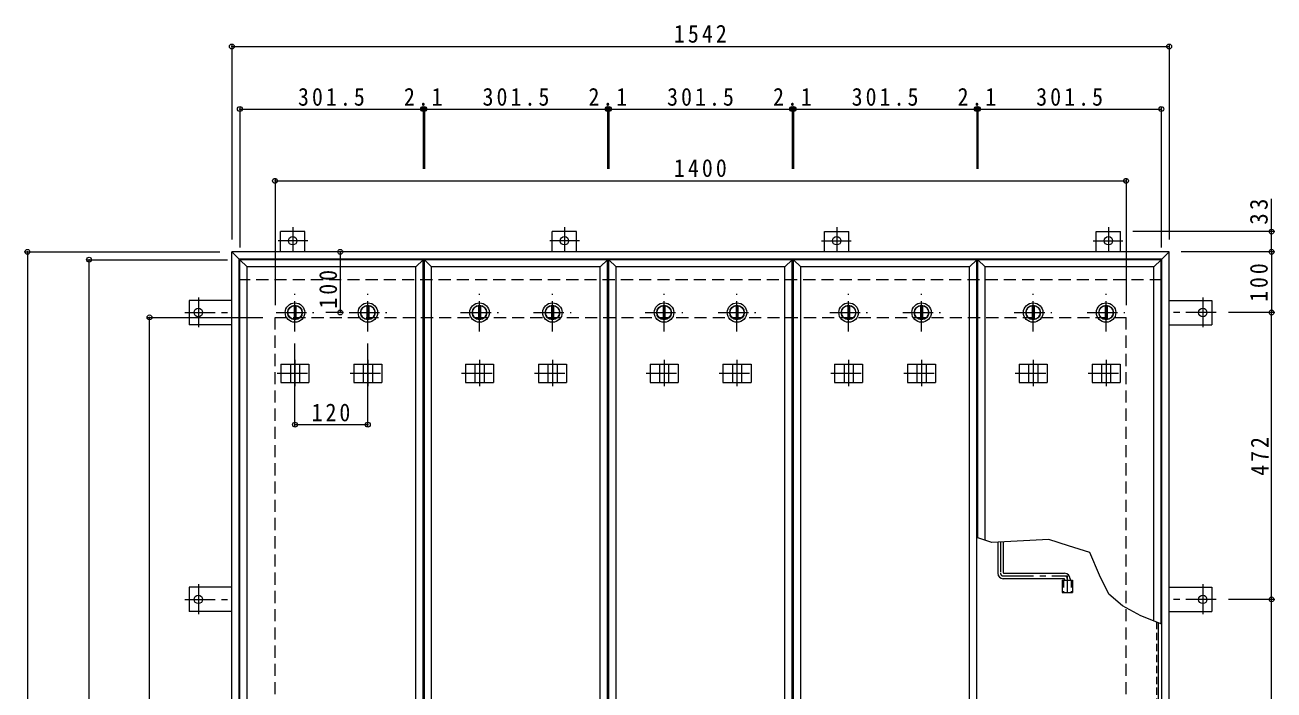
# Model space of a CAD drawing. Units: millimetres at full size, sheet at 1:10. Extents: x -2620 to 2719, y -1962 to 1885.
# Drawn here: x -2573 to -518, y 662 to 1757 of the extents above; entities that cross this region are included whole.
import ezdxf

# ---------------------------------------------------------------- set-up
doc = ezdxf.new("R2010")
doc.units = ezdxf.units.MM
doc.header["$LTSCALE"] = 10
doc.header["$PDMODE"] = 32
doc.header["$PDSIZE"] = 8
for name, pattern in [('CHAIN1', [8, 5, -1, 1, -1]), ('DASHED1', [1.8, 1.2, -0.6]), ('DASHED2', [3, 2, -1])]:
    doc.linetypes.add(name, pattern=pattern)
for name, color, linetype, lineweight in [('0-1_躯体', 2, 'DASHED2', 9), ('0-2_仕上', 4, 'Continuous', 9), ('0-3_建具', 4, 'Continuous', 9), ('0-5_寸法', 7, 'Continuous', 9), ('0-6_ハッチ', 6, 'Continuous', 9), ('0-A', 3, 'CHAIN1', 9), ('0-C', 2, 'Continuous', 9), ('0-E', 3, 'Continuous', 9), ('0-F', 7, 'Continuous', 9)]:
    doc.layers.add(name, color=color, linetype=linetype, lineweight=lineweight)
doc.styles.add('ＭＳ ゴシック', font='')
doc.styles.get('ＭＳ ゴシック').set_extended_font_data('MS Gothic')

msp = doc.modelspace()

# ---------------------------------------------------------------- linework, layer by layer
at = {"layer": '0-1_躯体'}
for p, q in [((-702.35, 1337.38), (-2220.35, 1337.38)), ((-2161.35, 1275.38), (-761.35, 1275.38)), ((-2161.35, -124.62), (-2161.35, 1275.38)), ((-761.35, -124.62), (-761.35, 1275.38))]:
    msp.add_line(p, q, dxfattribs=at)
at = {"layer": '0-2_仕上'}
for p, q in [((-2219.35, -219.62), (-2219.35, 1370.38)), ((-2207.35, -207.62), (-2207.35, 1358.38)), ((-1929.85, -207.62), (-1929.85, 1358.38)), ((-1915.72, -219.62), (-1915.72, 1370.38)), ((-1903.72, -207.62), (-1903.72, 1358.38)), ((-1626.22, -207.62), (-1626.22, 1358.38)), ((-1612.1, -219.62), (-1612.1, 1370.38)), ((-1600.1, -207.62), (-1600.1, 1358.38)), ((-1322.6, -207.62), (-1322.6, 1358.38)), ((-1308.47, -219.62), (-1308.47, 1370.38)), ((-1296.47, -207.62), (-1296.47, 1358.38)), ((-1018.97, -207.62), (-1018.97, 1358.38)), ((-1006.97, -219.62), (-1006.97, 1370.38)), ((-1004.85, 912.3), (-1004.85, 1370.38)), ((-992.85, 908.54), (-992.85, 1358.38)), ((-715.35, 775.8), (-715.35, 1358.38)), ((-703.35, 771.15), (-703.35, 1370.38))]:
    msp.add_line(p, q, dxfattribs=at)
at = {"layer": '0-2_仕上', "color": 3}
for p, q in [((-866.5, 842.88), (-866.5, 822.88)), ((-866.5, 842.88), (-849.2, 842.88)), ((-849.2, 842.88), (-849.2, 822.88)), ((-866.5, 822.88), (-849.2, 822.88))]:
    msp.add_line(p, q, dxfattribs=at)
at = {"layer": '0-2_仕上', "color": 3, "linetype": 'DASHED1'}
for p, q in [((-864.2, 842.88), (-864.2, 822.88)), ((-851.5, 842.88), (-851.5, 822.88))]:
    msp.add_line(p, q, dxfattribs=at)
at = {"layer": '0-2_仕上'}
for points in [[(-1929.85, 1358.38), (-1917.85, 1370.38), (-2219.35, 1370.38)], [(-1929.85, 1358.38), (-2207.35, 1358.38), (-2219.35, 1370.38)], [(-2207.35, -207.62), (-1929.85, -207.62), (-1917.85, -219.62), (-1917.85, 1370.38)], [(-1626.22, 1358.38), (-1614.22, 1370.38), (-1915.72, 1370.38)], [(-1626.22, 1358.38), (-1903.72, 1358.38), (-1915.72, 1370.38)], [(-1903.72, -207.62), (-1626.22, -207.62), (-1614.22, -219.62), (-1614.22, 1370.38)], [(-1322.6, 1358.38), (-1310.6, 1370.38), (-1612.1, 1370.38)], [(-1322.6, 1358.38), (-1600.1, 1358.38), (-1612.1, 1370.38)], [(-1600.1, -207.62), (-1322.6, -207.62), (-1310.6, -219.62), (-1310.6, 1370.38)], [(-1018.97, 1358.38), (-1006.97, 1370.38), (-1308.47, 1370.38)], [(-1018.97, 1358.38), (-1296.47, 1358.38), (-1308.47, 1370.38)], [(-715.35, 1358.38), (-703.35, 1370.38), (-1004.85, 1370.38)], [(-715.35, 1358.38), (-992.85, 1358.38), (-1004.85, 1370.38)]]:
    msp.add_lwpolyline(points, dxfattribs=at)
at = {"layer": '0-3_建具', "color": 2}
for p, q in [((-690.35, 1383.38), (-2232.35, 1383.38)), ((-2232.35, 1383.38), (-2220.35, 1371.38)), ((-2232.35, -232.62), (-2232.35, 1383.38)), ((-690.35, 1383.38), (-702.35, 1371.38)), ((-690.35, -232.62), (-690.35, 1383.38)), ((-702.35, 1371.38), (-2220.35, 1371.38)), ((-2220.35, -220.62), (-2220.35, 1371.38)), ((-702.35, -220.62), (-702.35, 1371.38))]:
    msp.add_line(p, q, dxfattribs=at)
at = {"layer": '0-3_建具'}
for p, q in [((-2151.69, 1198.38), (-2151.69, 1168.38)), ((-2151.69, 1198.38), (-2105.51, 1198.38)), ((-2136.1, 1198.38), (-2136.1, 1168.38)), ((-2121.1, 1198.38), (-2121.1, 1168.38)), ((-2105.51, 1198.38), (-2105.51, 1168.38)), ((-2031.69, 1198.38), (-2031.69, 1168.38)), ((-2031.69, 1198.38), (-1985.51, 1198.38)), ((-2016.1, 1198.38), (-2016.1, 1168.38)), ((-2001.1, 1198.38), (-2001.1, 1168.38)), ((-1985.51, 1198.38), (-1985.51, 1168.38)), ((-1848.06, 1198.38), (-1848.06, 1168.38)), ((-1848.06, 1198.38), (-1801.88, 1198.38)), ((-1832.47, 1198.38), (-1832.47, 1168.38)), ((-1817.47, 1198.38), (-1817.47, 1168.38)), ((-1801.88, 1198.38), (-1801.88, 1168.38)), ((-1728.06, 1198.38), (-1728.06, 1168.38)), ((-1728.06, 1198.38), (-1681.88, 1198.38)), ((-1712.47, 1198.38), (-1712.47, 1168.38)), ((-1697.47, 1198.38), (-1697.47, 1168.38)), ((-1681.88, 1198.38), (-1681.88, 1168.38)), ((-1544.44, 1198.38), (-1544.44, 1168.38)), ((-1544.44, 1198.38), (-1498.26, 1198.38)), ((-1528.85, 1198.38), (-1528.85, 1168.38)), ((-1513.85, 1198.38), (-1513.85, 1168.38)), ((-1498.26, 1198.38), (-1498.26, 1168.38)), ((-1424.44, 1198.38), (-1424.44, 1168.38)), ((-1424.44, 1198.38), (-1378.26, 1198.38)), ((-1408.85, 1198.38), (-1408.85, 1168.38)), ((-1393.85, 1198.38), (-1393.85, 1168.38)), ((-1378.26, 1198.38), (-1378.26, 1168.38)), ((-1240.81, 1198.38), (-1240.81, 1168.38)), ((-1240.81, 1198.38), (-1194.63, 1198.38)), ((-1225.22, 1198.38), (-1225.22, 1168.38)), ((-1210.22, 1198.38), (-1210.22, 1168.38)), ((-1194.63, 1198.38), (-1194.63, 1168.38)), ((-1120.81, 1198.38), (-1120.81, 1168.38)), ((-1120.81, 1198.38), (-1074.63, 1198.38)), ((-1105.22, 1198.38), (-1105.22, 1168.38)), ((-1090.22, 1198.38), (-1090.22, 1168.38)), ((-1074.63, 1198.38), (-1074.63, 1168.38)), ((-937.19, 1198.38), (-937.19, 1168.38)), ((-937.19, 1198.38), (-891.01, 1198.38)), ((-921.6, 1198.38), (-921.6, 1168.38)), ((-906.6, 1198.38), (-906.6, 1168.38)), ((-891.01, 1198.38), (-891.01, 1168.38)), ((-817.19, 1198.38), (-817.19, 1168.38)), ((-817.19, 1198.38), (-771.01, 1198.38)), ((-801.6, 1198.38), (-801.6, 1168.38)), ((-786.6, 1198.38), (-786.6, 1168.38)), ((-771.01, 1198.38), (-771.01, 1168.38)), ((-2151.69, 1168.38), (-2105.51, 1168.38)), ((-2031.69, 1168.38), (-1985.51, 1168.38)), ((-1848.06, 1168.38), (-1801.88, 1168.38)), ((-1728.06, 1168.38), (-1681.88, 1168.38)), ((-1544.44, 1168.38), (-1498.26, 1168.38)), ((-1424.44, 1168.38), (-1378.26, 1168.38)), ((-1240.81, 1168.38), (-1194.63, 1168.38)), ((-1120.81, 1168.38), (-1074.63, 1168.38)), ((-937.19, 1168.38), (-891.01, 1168.38)), ((-817.19, 1168.38), (-771.01, 1168.38))]:
    msp.add_line(p, q, dxfattribs=at)
at = {"layer": '0-3_建具', "linetype": 'CHAIN1'}
for p, q in [((-2128.6, 1205.5), (-2128.6, 1162.26)), ((-2008.6, 1205.5), (-2008.6, 1162.26)), ((-1824.97, 1205.5), (-1824.97, 1162.26)), ((-1704.97, 1205.5), (-1704.97, 1162.26)), ((-1521.35, 1205.5), (-1521.35, 1162.26)), ((-1401.35, 1205.5), (-1401.35, 1162.26)), ((-1217.72, 1205.5), (-1217.72, 1162.26)), ((-1097.72, 1205.5), (-1097.72, 1162.26)), ((-914.1, 1205.5), (-914.1, 1162.26)), ((-794.1, 1205.5), (-794.1, 1162.26)), ((-2158.01, 1183.38), (-2099.19, 1183.38)), ((-2038.01, 1183.38), (-1979.19, 1183.38)), ((-1854.38, 1183.38), (-1795.56, 1183.38)), ((-1734.38, 1183.38), (-1675.56, 1183.38)), ((-1550.76, 1183.38), (-1491.94, 1183.38)), ((-1430.76, 1183.38), (-1371.94, 1183.38)), ((-1247.13, 1183.38), (-1188.31, 1183.38)), ((-1127.13, 1183.38), (-1068.31, 1183.38)), ((-943.51, 1183.38), (-884.69, 1183.38)), ((-823.51, 1183.38), (-764.69, 1183.38))]:
    msp.add_line(p, q, dxfattribs=at)
at = {"layer": '0-5_寸法'}
for p, q in [((-521.83, 1416.58), (-521.83, 1470.34)), ((-982.13, 905.18), (-1006.97, 912.97))]:
    msp.add_line(p, q, dxfattribs=at)
msp.add_lwpolyline([(-702.35, 770.76), (-736.89, 784.14), (-767.12, 800.56), (-789.69, 819.8), (-805.05, 851.25), (-820.86, 888.71), (-855.83, 899.4), (-888.38, 910.2), (-982.13, 905.18)], dxfattribs=at)
at = {"layer": '0-6_ハッチ'}
for p, q in [((-972.35, 905.7), (-972.35, 854.38)), ((-963.35, 906.18), (-963.35, 855.38)), ((-863.35, 845.38), (-963.35, 845.38)), ((-962.35, 854.38), (-862.35, 854.38)), ((-862.35, 844.38), (-862.35, 842.88)), ((-853.35, 845.38), (-853.35, 842.88))]:
    msp.add_line(p, q, dxfattribs=at)
at = {"layer": '0-6_ハッチ', "linetype": 'CHAIN1'}
for p, q in [((-967.85, 905.94), (-967.85, 854.39)), ((-963.34, 849.88), (-857.85, 849.88)), ((-857.85, 821.5), (-857.85, 849.88))]:
    msp.add_line(p, q, dxfattribs=at)
at = {"layer": '0-6_ハッチ'}
for centre, radius, start, end in [((-963.35, 854.38), 9, 180, 270), ((-962.35, 855.38), 1, 180, 270), ((-863.35, 844.38), 1, 0, 90), ((-862.35, 845.38), 9, 0, 90)]:
    msp.add_arc(centre, radius, start, end, dxfattribs=at)
at = {"layer": '0-6_ハッチ', "linetype": 'CHAIN1'}
for centre, radius, start, end in [((-963.34, 854.39), 4.51, 180, 270), ((-862.35, 845.38), 4.5, 360, 89.70431)]:
    msp.add_arc(centre, radius, start, end, dxfattribs=at)
at = {"layer": '0-A', "linetype": 'DASHED1'}
msp.add_line((-711.05, 774.13), (-711.05, -174.92), dxfattribs=at)
at = {"layer": '0-A', "linetype": 'Continuous'}
msp.add_line((-707.85, -178.12), (-707.85, 772.89), dxfattribs=at)
at = {"layer": '0-C'}
for p, q in [((-2130.1, 1294.78), (-2130.1, 1271.98)), ((-2127.1, 1294.78), (-2127.1, 1271.98)), ((-2010.1, 1294.78), (-2010.1, 1271.98)), ((-2007.1, 1294.78), (-2007.1, 1271.98)), ((-1826.47, 1294.78), (-1826.47, 1271.98)), ((-1823.47, 1294.78), (-1823.47, 1271.98)), ((-1706.47, 1294.78), (-1706.47, 1271.98)), ((-1703.47, 1294.78), (-1703.47, 1271.98)), ((-1522.85, 1294.78), (-1522.85, 1271.98)), ((-1519.85, 1294.78), (-1519.85, 1271.98)), ((-1402.85, 1294.78), (-1402.85, 1271.98)), ((-1399.85, 1294.78), (-1399.85, 1271.98)), ((-1219.22, 1294.78), (-1219.22, 1271.98)), ((-1216.22, 1294.78), (-1216.22, 1271.98)), ((-1099.22, 1294.78), (-1099.22, 1271.98)), ((-1096.22, 1294.78), (-1096.22, 1271.98)), ((-915.6, 1294.78), (-915.6, 1271.98)), ((-912.6, 1294.78), (-912.6, 1271.98)), ((-795.6, 1294.78), (-795.6, 1271.98)), ((-792.6, 1294.78), (-792.6, 1271.98))]:
    msp.add_line(p, q, dxfattribs=at)
at = {"layer": '0-C', "linetype": 'CHAIN1'}
for p, q in [((-2128.6, 1252.38), (-2128.6, 1314.38)), ((-2008.6, 1252.38), (-2008.6, 1314.38)), ((-1824.97, 1252.38), (-1824.97, 1314.38)), ((-1704.97, 1252.38), (-1704.97, 1314.38)), ((-1521.35, 1252.38), (-1521.35, 1314.38)), ((-1401.35, 1252.38), (-1401.35, 1314.38)), ((-1217.72, 1252.38), (-1217.72, 1314.38)), ((-1097.72, 1252.38), (-1097.72, 1314.38)), ((-914.1, 1252.38), (-914.1, 1314.38)), ((-794.1, 1252.38), (-794.1, 1314.38)), ((-2159.6, 1283.38), (-2097.6, 1283.38)), ((-2039.6, 1283.38), (-1977.6, 1283.38)), ((-1855.97, 1283.38), (-1793.97, 1283.38)), ((-1735.97, 1283.38), (-1673.97, 1283.38)), ((-1552.35, 1283.38), (-1490.35, 1283.38)), ((-1432.35, 1283.38), (-1370.35, 1283.38)), ((-1248.72, 1283.38), (-1186.72, 1283.38)), ((-1128.72, 1283.38), (-1066.72, 1283.38)), ((-945.1, 1283.38), (-883.1, 1283.38)), ((-825.1, 1283.38), (-763.1, 1283.38))]:
    msp.add_line(p, q, dxfattribs=at)
at = {"layer": '0-C'}
for centre, radius in [((-2128.6, 1283.38), 16), ((-2128.6, 1283.38), 12), ((-2128.6, 1283.38), 11.5), ((-2008.6, 1283.38), 16), ((-2008.6, 1283.38), 12), ((-2008.6, 1283.38), 11.5), ((-1824.97, 1283.38), 16), ((-1824.97, 1283.38), 12), ((-1824.97, 1283.38), 11.5), ((-1704.97, 1283.38), 16), ((-1704.97, 1283.38), 12), ((-1704.97, 1283.38), 11.5), ((-1521.35, 1283.38), 16), ((-1521.35, 1283.38), 12), ((-1521.35, 1283.38), 11.5), ((-1401.35, 1283.38), 16), ((-1401.35, 1283.38), 12), ((-1401.35, 1283.38), 11.5), ((-1217.72, 1283.38), 16), ((-1217.72, 1283.38), 12), ((-1217.72, 1283.38), 11.5), ((-1097.72, 1283.38), 16), ((-1097.72, 1283.38), 12), ((-1097.72, 1283.38), 11.5), ((-914.1, 1283.38), 16), ((-914.1, 1283.38), 12), ((-914.1, 1283.38), 11.5), ((-794.1, 1283.38), 16), ((-794.1, 1283.38), 12), ((-794.1, 1283.38), 11.5)]:
    msp.add_circle(centre, radius, dxfattribs=at)
at = {"layer": '0-E', "linetype": 'CHAIN1'}
for p, q in [((-2132.35, 1423.74), (-2132.35, 1383.58)), ((-1685.35, 1423.74), (-1685.35, 1383.58)), ((-1237.35, 1423.74), (-1237.35, 1383.58)), ((-790.35, 1423.74), (-790.35, 1383.58)), ((-2107.51, 1401.58), (-2156.39, 1401.58)), ((-1660.51, 1401.58), (-1709.4, 1401.58)), ((-1262.19, 1401.58), (-1213.3, 1401.58)), ((-815.19, 1401.58), (-766.3, 1401.58)), ((-2287.55, 1308.22), (-2287.55, 1259.33)), ((-635.15, 1308.22), (-635.15, 1259.33)), ((-2309.71, 1283.38), (-2232.35, 1283.38)), ((-612.99, 1283.38), (-690.35, 1283.38)), ((-2287.55, 836.22), (-2287.55, 787.33)), ((-635.15, 836.22), (-635.15, 787.33)), ((-2309.71, 811.38), (-2232.35, 811.38)), ((-612.99, 811.38), (-690.35, 811.38))]:
    msp.add_line(p, q, dxfattribs=at)
at = {"layer": '0-E'}
for p, q in [((-2112.35, 1416.58), (-2152.35, 1416.58)), ((-2152.35, 1383.38), (-2152.35, 1416.58)), ((-2112.35, 1383.38), (-2112.35, 1416.58)), ((-1705.35, 1383.38), (-1705.35, 1416.58)), ((-1665.35, 1416.58), (-1705.35, 1416.58)), ((-1665.35, 1383.38), (-1665.35, 1416.58)), ((-1257.35, 1416.58), (-1217.35, 1416.58)), ((-1257.35, 1383.38), (-1257.35, 1416.58)), ((-1217.35, 1383.38), (-1217.35, 1416.58)), ((-810.35, 1383.38), (-810.35, 1416.58)), ((-810.35, 1416.58), (-770.35, 1416.58)), ((-770.35, 1383.38), (-770.35, 1416.58)), ((-2302.55, 1303.38), (-2302.55, 1263.38)), ((-2232.35, 1303.38), (-2302.55, 1303.38)), ((-690.35, 1303.38), (-620.15, 1303.38)), ((-620.15, 1303.38), (-620.15, 1263.38)), ((-2232.35, 1263.38), (-2302.55, 1263.38)), ((-690.35, 1263.38), (-620.15, 1263.38)), ((-2302.55, 831.38), (-2302.55, 791.38)), ((-2232.35, 831.38), (-2302.55, 831.38)), ((-690.35, 831.38), (-620.15, 831.38)), ((-620.15, 831.38), (-620.15, 791.38)), ((-2232.35, 791.38), (-2302.55, 791.38)), ((-690.35, 791.38), (-620.15, 791.38))]:
    msp.add_line(p, q, dxfattribs=at)
for centre in [(-2132.35, 1401.58), (-1685.35, 1401.58), (-1237.35, 1401.58), (-790.35, 1401.58), (-2287.55, 1283.38), (-635.15, 1283.38), (-2287.55, 811.38), (-635.15, 811.38)]:
    msp.add_circle(centre, 7, dxfattribs=at)
at = {"layer": '0-F'}
for p, q in [((-2232.35, 1724.09), (-2232.35, 1403.38)), ((-2232.35, 1721.09), (-690.35, 1721.09)), ((-690.35, 1724.09), (-690.35, 1403.38)), ((-2219.35, 1621.3), (-2219.35, 1390.38)), ((-2219.35, 1618.3), (-1917.85, 1618.3)), ((-1917.85, 1621.3), (-1917.85, 1519.66)), ((-1917.85, 1618.3), (-1915.72, 1618.3)), ((-1915.72, 1621.3), (-1915.72, 1519.66)), ((-1915.72, 1618.3), (-1614.22, 1618.3)), ((-1614.22, 1621.3), (-1614.22, 1519.66)), ((-1614.22, 1618.3), (-1612.1, 1618.3)), ((-1612.1, 1621.3), (-1612.1, 1519.66)), ((-1612.1, 1618.3), (-1310.6, 1618.3)), ((-1310.6, 1621.3), (-1310.6, 1519.66)), ((-1310.6, 1618.3), (-1308.47, 1618.3)), ((-1308.47, 1621.3), (-1308.47, 1519.66)), ((-1308.47, 1618.3), (-1006.97, 1618.3)), ((-1006.97, 1621.3), (-1006.97, 1519.66)), ((-1006.97, 1618.3), (-1004.85, 1618.3)), ((-1004.85, 1621.3), (-1004.85, 1519.66)), ((-1004.85, 1618.3), (-703.35, 1618.3)), ((-703.35, 1621.3), (-703.35, 1390.38)), ((-2161.35, 1503.1), (-2161.35, 1295.38)), ((-2161.35, 1500.1), (-761.35, 1500.1)), ((-761.35, 1503.1), (-761.35, 1295.38)), ((-518.83, 1416.58), (-750.35, 1416.58)), ((-521.83, 1383.38), (-521.83, 1416.58)), ((-2571.75, 1383.38), (-2252.35, 1383.38)), ((-2568.75, 1383.38), (-2568.75, -232.62)), ((-2054.06, 1383.38), (-2054.06, 1283.38)), ((-518.83, 1383.38), (-670.35, 1383.38)), ((-521.83, 1383.38), (-521.83, 1283.38)), ((-2470.31, 1370.38), (-2239.35, 1370.38)), ((-2467.31, -219.62), (-2467.31, 1370.38)), ((-2370.86, 1275.38), (-2181.35, 1275.38)), ((-2367.86, -124.62), (-2367.86, 1275.38)), ((-2051.06, 1283.38), (-2077.6, 1283.38)), ((-518.83, 1283.38), (-592.99, 1283.38)), ((-521.83, 811.38), (-521.83, 1283.38)), ((-2128.6, 1095.94), (-2128.6, 1232.38)), ((-2008.6, 1095.94), (-2008.6, 1232.38)), ((-2128.6, 1098.94), (-2008.6, 1098.94)), ((-518.83, 811.38), (-592.99, 811.38)), ((-521.83, 339.38), (-521.83, 811.38))]:
    msp.add_line(p, q, dxfattribs=at)
for p in [(-2232.35, 1721.09), (-690.35, 1721.09), (-2219.35, 1618.3), (-1917.85, 1618.3), (-1915.72, 1618.3), (-1614.22, 1618.3), (-1612.1, 1618.3), (-1310.6, 1618.3), (-1308.47, 1618.3), (-1006.97, 1618.3), (-1004.85, 1618.3), (-703.35, 1618.3), (-2161.35, 1500.1), (-761.35, 1500.1), (-521.83, 1416.58), (-2568.75, 1383.38), (-2054.06, 1383.38), (-521.83, 1383.38), (-2467.31, 1370.38), (-2367.86, 1275.38), (-2054.06, 1283.38), (-521.83, 1283.38), (-2128.6, 1098.94), (-2008.6, 1098.94), (-521.83, 811.38)]:
    msp.add_point(p, dxfattribs=at)

# ---------------------------------------------------------------- texts
at = {"layer": '0-F', "color": 2, "char_height": 29.33, "attachment_point": 7, "style": 'ＭＳ ゴシック'}
for s, insert in [('\\T1.28;\\W0.9;1542', (-1505.1, 1727.09)), ('\\T1.28;\\W0.9;301.5', (-2123.6, 1623.3)), ('\\T1.27;\\W0.9;2.1', (-1949.29, 1623.3)), ('\\T1.28;\\W0.9;301.5', (-1819.97, 1623.3)), ('\\T1.27;\\W0.9;2.1', (-1645.66, 1623.3)), ('\\T1.28;\\W0.9;301.5', (-1516.35, 1623.3)), ('\\T1.27;\\W0.9;2.1', (-1342.04, 1623.3)), ('\\T1.28;\\W0.9;301.5', (-1212.72, 1623.3)), ('\\T1.27;\\W0.9;2.1', (-1038.41, 1623.3)), ('\\T1.28;\\W0.9;301.5', (-909.1, 1623.3)), ('\\T1.28;\\W0.9;1400', (-1505.1, 1506.1)), ('\\T1.27;\\W0.9;120', (-2101.1, 1103.94))]:
    msp.add_mtext(s, dxfattribs=dict(at, insert=insert))
at = {"layer": '0-F', "color": 2, "char_height": 29.33, "attachment_point": 7, "rotation": 90, "style": 'ＭＳ ゴシック'}
for s, insert in [('\\T1.27;\\W0.95;33', (-527.83, 1427.84)), ('\\T1.27;\\W0.9;100', (-527.83, 1300.88)), ('\\T1.27;\\W0.9;100', (-2059.06, 1289.9)), ('\\T1.27;\\W0.9;472', (-526.83, 1014.88))]:
    msp.add_mtext(s, dxfattribs=dict(at, insert=insert))

doc.saveas('drawing.dxf')
